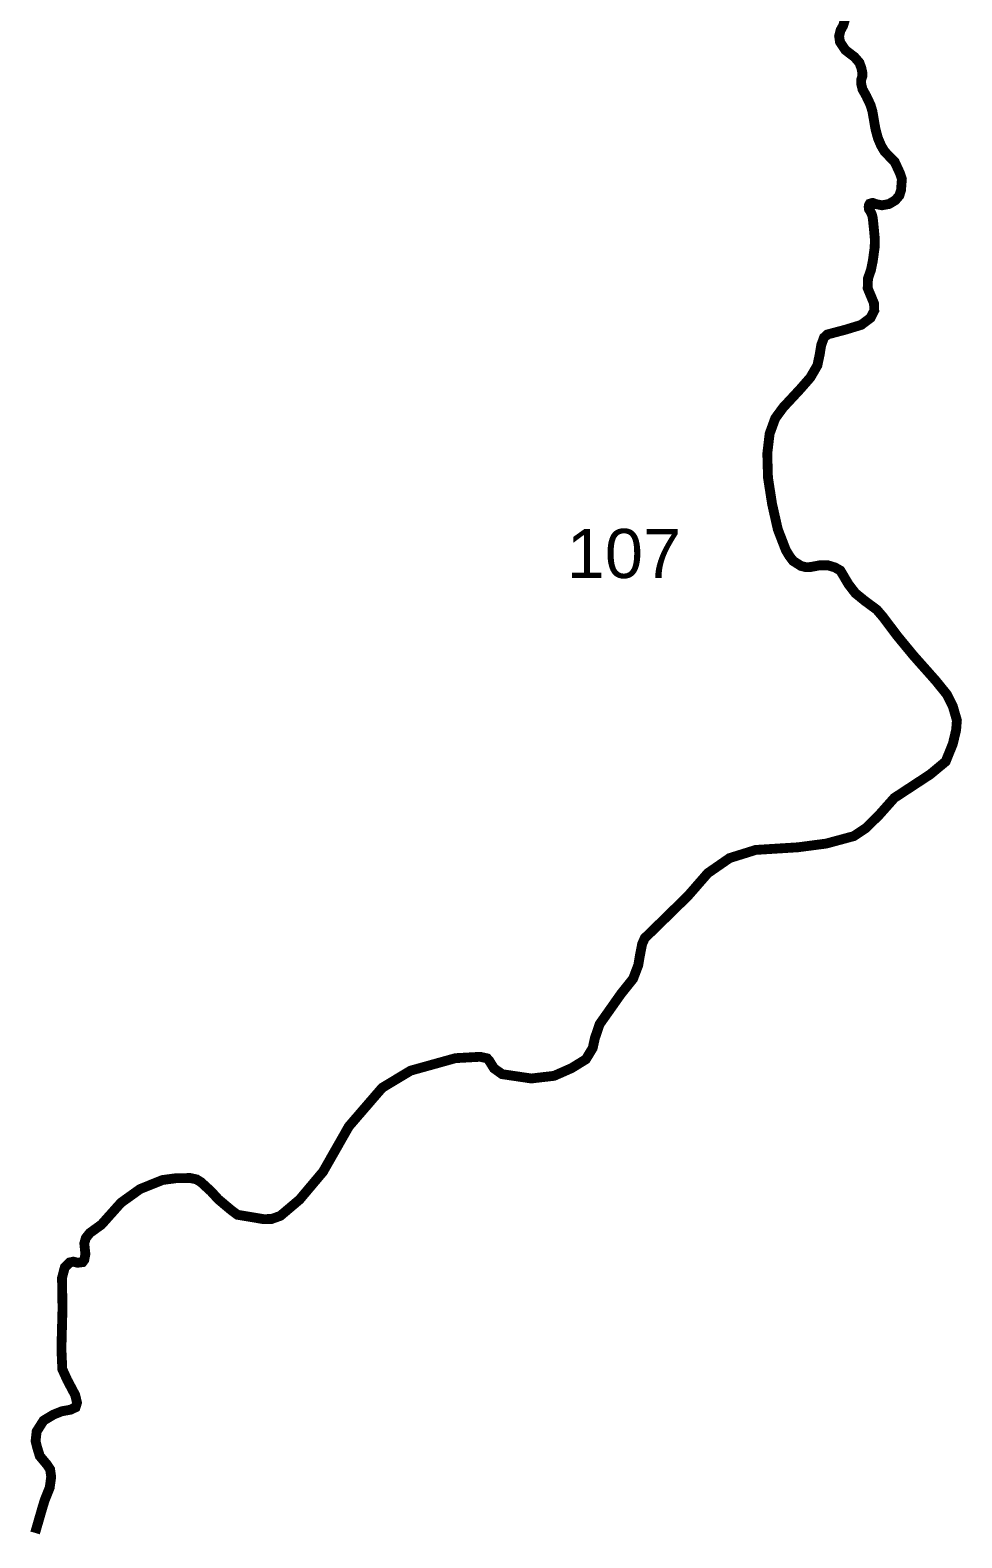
# Model space of a CAD drawing. Header units: feet. Extents: x 306525 to 309578, y 1925565 to 1929017.
# Drawn here: x 306525 to 307473, y 1925565 to 1927101 of the extents above; entities that cross this region are included whole.
import ezdxf

# ---------------------------------------------------------------- set-up
doc = ezdxf.new("R2010")
doc.units = ezdxf.units.FT
doc.header["$MEASUREMENT"] = 0
doc.layers.add('UNPROTECTED', color=10, linetype='Continuous')
doc.styles.get("Standard").update_dxf_attribs({"font": 'arial.ttf'})

msp = doc.modelspace()

# ---------------------------------------------------------------- linework, layer by layer
at = {"layer": 'UNPROTECTED', "const_width": 10, "flags": 128}
msp.add_lwpolyline([(307354.8, 1927113.4), (307352.4, 1927105.2), (307349.8, 1927100.6), (307348.3, 1927094.7), (307349.2, 1927088.7), (307354.7, 1927080.4), (307364, 1927073.3), (307369, 1927067.5), (307371, 1927062), (307372, 1927057.1), (307371.9, 1927053.6), (307370.8, 1927050.2), (307370.8, 1927046), (307372.1, 1927040.5), (307376, 1927033.5), (307378.6, 1927028), (307380.3, 1927024.4), (307382.2, 1927018.1), (307383.7, 1927009.3), (307385.3, 1927000), (307387.8, 1926990.7), (307391, 1926983.2), (307394.5, 1926977.2), (307399.6, 1926971.9), (307404.8, 1926966.7), (307407.8, 1926960.2), (307410.4, 1926954.6), (307412.2, 1926948.9), (307411.3, 1926937.5), (307409.6, 1926932.2), (307405.5, 1926927.4), (307399.1, 1926923.6), (307392, 1926922.3), (307385.8, 1926923.5), (307382.6, 1926924.7), (307381.4, 1926924.5), (307379.5, 1926923.9), (307378.7, 1926922.6), (307378.4, 1926920.9), (307378.7, 1926918.3), (307380.5, 1926915.4), (307381.8, 1926912.5), (307382.6, 1926909), (307383.9, 1926896.2), (307384.7, 1926887.5), (307384.5, 1926879.5), (307382.6, 1926865.6), (307380.7, 1926856.3), (307377.7, 1926847.8), (307377.4, 1926837.8), (307380.7, 1926829.9), (307383.8, 1926822.4), (307384.1, 1926815), (307380.4, 1926807.7), (307370.9, 1926800.5), (307354.5, 1926795.5), (307336.4, 1926790.7), (307332.9, 1926787.5), (307330.1, 1926779.9), (307328.6, 1926770.6), (307326.2, 1926759.2), (307319, 1926746.8), (307308.6, 1926734.9), (307291.4, 1926716.4), (307283.3, 1926705.3), (307277.6, 1926689.7), (307275.2, 1926669.4), (307275.9, 1926644.9), (307280.1, 1926617.9), (307285.9, 1926592.2), (307294, 1926571.2), (307297.6, 1926565.1), (307301.5, 1926560), (307309.5, 1926554.9), (307314.6, 1926553.6), (307319.4, 1926553.8), (307328.2, 1926555.5), (307337.1, 1926555.5), (307344, 1926553.4), (307349.6, 1926550.2), (307357.9, 1926536.2), (307364.8, 1926527.2), (307374.5, 1926519.3), (307386.7, 1926510.3), (307393.1, 1926502.8), (307407.6, 1926483.5), (307424, 1926463.6), (307446.6, 1926438.1), (307458, 1926424), (307464, 1926412.1), (307468.2, 1926397.6), (307467.4, 1926387.7), (307464.1, 1926373.8), (307456.8, 1926355.7), (307441.2, 1926342.7), (307404.5, 1926318.6), (307389.3, 1926301.5), (307375.7, 1926288), (307363.3, 1926279.7), (307335.2, 1926272.1), (307306.4, 1926268.3), (307263.3, 1926265.6), (307236.8, 1926257.3), (307214.6, 1926241.9), (307194.5, 1926218.8), (307161.3, 1926186.3), (307150.5, 1926175.8), (307147.8, 1926169.8), (307145.5, 1926157.9), (307143.9, 1926148.3), (307138.6, 1926134.4), (307126.3, 1926119), (307104.6, 1926088.2), (307099.7, 1926073.9), (307097.5, 1926063.8), (307090.5, 1926052.3), (307075.9, 1926043.3), (307058.2, 1926035.5), (307035, 1926032.8), (307005.3, 1926037.2), (306997, 1926043.1), (306992.1, 1926051), (306990, 1926053.3), (306983, 1926054.9), (306957.8, 1926053.5), (306912.2, 1926040.8), (306883.3, 1926023.4), (306873.6, 1926012.2), (306849.3, 1925984), (306823, 1925937.8), (306799.1, 1925909.4), (306779.6, 1925892.9), (306770.7, 1925889.7), (306762.5, 1925889.5), (306735.8, 1925894), (306729.3, 1925898.9), (306716.3, 1925909.8), (306709.1, 1925917.7), (306698.9, 1925927.1), (306694.3, 1925930), (306687.8, 1925931.4), (306673.3, 1925931.2), (306659.7, 1925929.4), (306636.8, 1925920.2), (306617.4, 1925906.3), (306597.5, 1925884), (306585.6, 1925875.4), (306581.5, 1925870.2), (306580, 1925864.7), (306581.1, 1925854), (306580, 1925848.1), (306578.2, 1925845.7), (306573.3, 1925845.1), (306568.8, 1925846.2), (306565.1, 1925845.4), (306560.1, 1925840.3), (306557.3, 1925829.6), (306557.8, 1925798.4), (306556.7, 1925757.6), (306557.6, 1925736.7), (306562.5, 1925725.9), (306570.7, 1925710.4), (306572.6, 1925702.6), (306571.1, 1925697.8), (306566, 1925695.4), (306557.1, 1925693.8), (306548.6, 1925690.4), (306538.5, 1925684.3), (306531.5, 1925673.3), (306530.4, 1925663.3), (306532, 1925656.9), (306534.7, 1925648.2), (306541.9, 1925639.6), (306545.2, 1925634.6), (306546.3, 1925627), (306544.8, 1925616.1), (306539.8, 1925603.6), (306537.4, 1925595.8), (306531.1, 1925574), (306529.9, 1925569.9)], dxfattribs=at)

# ---------------------------------------------------------------- texts
at = {"insert": (307071, 1926592.6), "char_height": 50, "attachment_point": 1}
msp.add_mtext_dynamic_manual_height_columns('107', width=70.183, gutter_width=1, heights=[0], dxfattribs=at)

doc.saveas('drawing.dxf')
